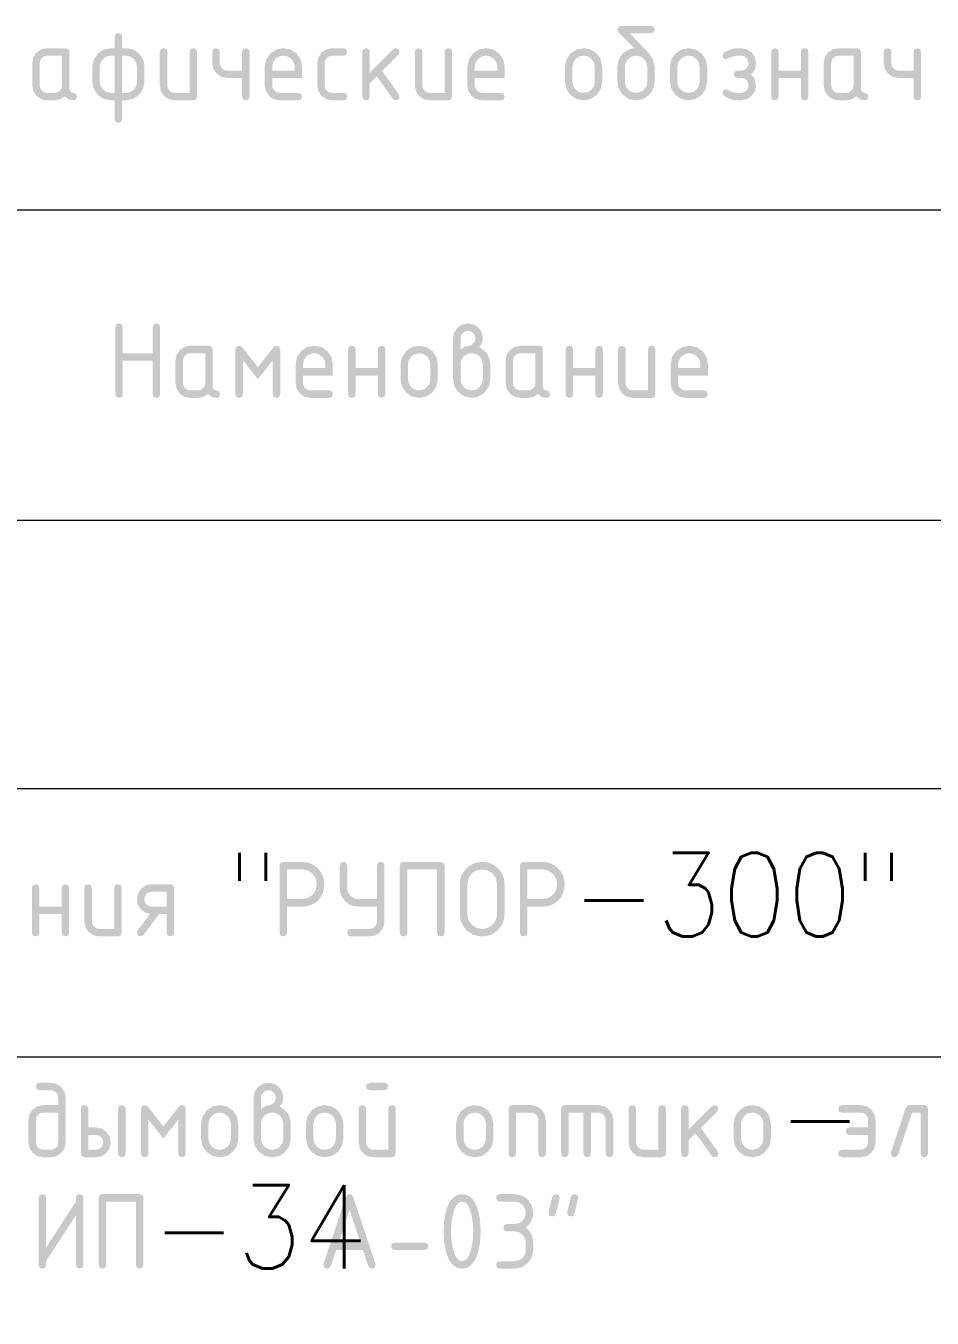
# Model space of a CAD drawing. Header units: millimetres. Extents: x 0 to 420, y 0 to 297.
# Drawn here: x 59.9 to 80.92, y 32.85 to 62.82 of the extents above; entities that cross this region are included whole.
import ezdxf

# ---------------------------------------------------------------- set-up
doc = ezdxf.new("R2010")
doc.units = ezdxf.units.MM
doc.styles.get("Standard").update_dxf_attribs({"font": 'STANDARD'})

msp = doc.modelspace()

# ---------------------------------------------------------------- hatches: boundary and pattern name
h = msp.add_hatch(color=7)
h.paths.add_polyline_path([(61.963388, 61.260081), (61.963388, 62.123836), (61.876847, 62.123836), (61.77749, 62.104819), (61.693843, 62.047768), (61.636793, 61.964121), (61.617776, 61.864765), (61.617776, 61.519153), (61.636448, 61.418625), (61.692741, 61.335047), (61.776319, 61.278754), (61.876847, 61.260081)], flags=0)
h.paths.add_polyline_path([(61.963388, 61.087), (61.876847, 61.087), (61.710724, 61.118488), (61.571474, 61.213228), (61.476734, 61.352548), (61.445245, 61.519153), (61.445245, 61.864765), (61.476734, 62.030474), (61.571474, 62.170138), (61.710724, 62.265154), (61.876847, 62.296917), (61.963388, 62.296917), (61.963388, 62.555988), (61.984954, 62.620756), (62.049929, 62.642529), (62.114696, 62.620756), (62.136469, 62.555988), (62.136469, 62.296917), (62.287847, 62.289062), (62.390028, 62.265498), (62.4991, 62.199834), (62.582954, 62.105646), (62.636559, 61.990993), (62.654612, 61.864765), (62.654612, 61.519153), (62.622917, 61.352548), (62.528383, 61.213228), (62.38865, 61.118488), (62.222459, 61.087), (62.136469, 61.087), (62.136469, 60.654847), (62.114696, 60.590079), (62.049929, 60.568306), (61.984954, 60.590079), (61.963388, 60.654847)], flags=0)
h.paths.add_polyline_path([(62.136469, 61.260081), (62.222459, 61.260081), (62.322091, 61.278823), (62.406014, 61.335598), (62.463064, 61.41952), (62.482081, 61.519153), (62.482081, 61.864765), (62.463064, 61.964121), (62.406014, 62.047768), (62.322091, 62.104819), (62.222459, 62.123836), (62.136469, 62.123836)], flags=0)
h = msp.add_hatch(color=7)
h.paths.add_polyline_path([(74.486116, 61.864765), (74.486116, 61.519153), (74.454422, 61.352548), (74.359888, 61.213228), (74.220155, 61.118488), (74.053964, 61.087), (73.887841, 61.118488), (73.74859, 61.213228), (73.65385, 61.352548), (73.622362, 61.519153), (73.622362, 61.864765), (73.636323, 61.985997), (73.678241, 62.090074), (73.748168, 62.176994), (73.846155, 62.246757), (73.935521, 62.284239), (74.018686, 62.296917), (73.638899, 62.676153), (73.622362, 62.727416), (73.643859, 62.793149), (73.708352, 62.81506), (74.401229, 62.81506), (74.465721, 62.793287), (74.487219, 62.728519), (74.465721, 62.664027), (74.401229, 62.642529), (73.910096, 62.642529), (74.345005, 62.185572), (74.450701, 62.030543)], flags=0)
h.paths.add_polyline_path([(74.313586, 61.519153), (74.313586, 61.864765), (74.294569, 61.964121), (74.237518, 62.047768), (74.153596, 62.104819), (74.053964, 62.123836), (73.954607, 62.104819), (73.87096, 62.047768), (73.813909, 61.964121), (73.794892, 61.864765), (73.794892, 61.519153), (73.813565, 61.418625), (73.869858, 61.335047), (73.953436, 61.278754), (74.053964, 61.260081), (74.153596, 61.278823), (74.237518, 61.335598), (74.294569, 61.41952)], flags=0)
h = msp.add_hatch(color=7)
h.paths.add_polyline_path([(60.743565, 62.123836), (60.397953, 62.123836), (60.330911, 62.111089), (60.275032, 62.073124), (60.237343, 62.017382), (60.224871, 61.951305), (60.224871, 61.432612), (60.237411, 61.366742), (60.275583, 61.310793), (60.331807, 61.272622), (60.397953, 61.260081), (60.570483, 61.260081), (60.637042, 61.272553), (60.692853, 61.310242), (60.730818, 61.365639), (60.743565, 61.432612)], flags=0)
h.paths.add_polyline_path([(61.089177, 61.173541), (61.067404, 61.108566), (61.002636, 61.087), (60.892737, 61.109806), (60.80475, 61.178501), (60.698365, 61.109806), (60.570483, 61.087), (60.397953, 61.087), (60.263663, 61.111873), (60.152111, 61.18677), (60.077214, 61.298322), (60.052341, 61.432612), (60.052341, 61.951305), (60.077214, 62.084906), (60.152111, 62.196596), (60.263663, 62.271768), (60.397953, 62.296917), (60.829554, 62.296917), (60.894322, 62.275144), (60.916095, 62.210376), (60.916095, 61.346071), (60.937662, 61.281579), (61.002636, 61.260081), (61.067404, 61.238308)], flags=0)
for points in [[(63.874668, 62.210376), (63.874668, 61.173541), (63.852895, 61.108566), (63.788127, 61.087), (63.356525, 61.087), (63.222235, 61.111873), (63.110683, 61.18677), (63.035787, 61.298322), (63.010913, 61.432612), (63.010913, 62.210376), (63.032411, 62.275144), (63.096903, 62.296917), (63.161671, 62.275144), (63.183444, 62.210376), (63.183444, 61.432612), (63.195984, 61.366742), (63.234155, 61.310793), (63.290379, 61.272622), (63.356525, 61.260081), (63.702137, 61.260081), (63.702137, 62.210376), (63.723635, 62.275144), (63.788127, 62.296917), (63.852895, 62.275144)], [(65.092109, 62.210376), (65.092109, 61.173541), (65.070336, 61.108566), (65.005569, 61.087), (64.941076, 61.108566), (64.919579, 61.173541), (64.919579, 61.605693), (64.573967, 61.605693), (64.441331, 61.630498), (64.329779, 61.704912), (64.253642, 61.814466), (64.228355, 61.944691), (64.228355, 62.210376), (64.249852, 62.275144), (64.314345, 62.296917), (64.379112, 62.275144), (64.400885, 62.210376), (64.400885, 61.951305), (64.413425, 61.885159), (64.451597, 61.828936), (64.507821, 61.790764), (64.573967, 61.778224), (64.919579, 61.778224), (64.919579, 62.210376), (64.941076, 62.275144), (65.005569, 62.296917), (65.070336, 62.275144)], [(66.835769, 61.951305), (66.835769, 61.432612), (66.848309, 61.366742), (66.886481, 61.310793), (66.942705, 61.272622), (67.00885, 61.260081), (67.267922, 61.260081), (67.332689, 61.238308), (67.354462, 61.173541), (67.332689, 61.108566), (67.267922, 61.087), (67.00885, 61.087), (66.874561, 61.111873), (66.763008, 61.18677), (66.688112, 61.298322), (66.663238, 61.432612), (66.663238, 61.951305), (66.688112, 62.084906), (66.763008, 62.196596), (66.874561, 62.271768), (67.00885, 62.296917), (67.267922, 62.296917), (67.332689, 62.275144), (67.354462, 62.210376), (67.332689, 62.145402), (67.267922, 62.123836), (67.00885, 62.123836), (66.941809, 62.111089), (66.885929, 62.073124), (66.84824, 62.017382)], [(67.880447, 61.728614), (68.423945, 62.271561), (68.48513, 62.296917), (68.549898, 62.275144), (68.571671, 62.210376), (68.545764, 62.150294), (68.165977, 61.770507), (68.554583, 61.22315), (68.571671, 61.171887), (68.549898, 61.108153), (68.48513, 61.087), (68.444134, 61.096164), (68.413472, 61.123931), (68.041402, 61.645932), (67.880447, 61.484977), (67.880447, 61.173541), (67.858674, 61.108566), (67.793906, 61.087), (67.729414, 61.108566), (67.707917, 61.173541), (67.707917, 62.210376), (67.729414, 62.275144), (67.793906, 62.296917), (67.858674, 62.275144), (67.880447, 62.210376)], [(69.789113, 62.210376), (69.789113, 61.173541), (69.76734, 61.108566), (69.702572, 61.087), (69.27097, 61.087), (69.136681, 61.111873), (69.025128, 61.18677), (68.950232, 61.298322), (68.925359, 61.432612), (68.925359, 62.210376), (68.946856, 62.275144), (69.011348, 62.296917), (69.076116, 62.275144), (69.097889, 62.210376), (69.097889, 61.432612), (69.110429, 61.366742), (69.148601, 61.310793), (69.204825, 61.272622), (69.27097, 61.260081), (69.616582, 61.260081), (69.616582, 62.210376), (69.63808, 62.275144), (69.702572, 62.296917), (69.76734, 62.275144)], [(76.661929, 61.432612), (76.650422, 61.504683), (76.616178, 61.559391), (76.570703, 61.590397), (76.513652, 61.60404), (76.402857, 61.605693), (76.341121, 61.630498), (76.316317, 61.691683), (76.341673, 61.75397), (76.375572, 61.772849), (76.427662, 61.779326), (76.453569, 61.779326), (76.48113, 61.778224), (76.558438, 61.790626), (76.615075, 61.827833), (76.650078, 61.883575), (76.661929, 61.951305), (76.649251, 62.018554), (76.611768, 62.074226), (76.556095, 62.111433), (76.488847, 62.123836), (76.402857, 62.123836), (76.322173, 62.112742), (76.225366, 62.079738), (76.146749, 62.04701), (76.122289, 62.036192), (76.076538, 62.067612), (76.057245, 62.127694), (76.092454, 62.192462), (76.198357, 62.250615), (76.308255, 62.285342), (76.402857, 62.296917), (76.488847, 62.296917), (76.622861, 62.271768), (76.734138, 62.196596), (76.80931, 62.084906), (76.834459, 61.951305), (76.827018, 61.865626), (76.804693, 61.793796), (76.767486, 61.735815), (76.715397, 61.691683), (76.804693, 61.588192), (76.834459, 61.432612), (76.80931, 61.298322), (76.734138, 61.18677), (76.622861, 61.111873), (76.488847, 61.087), (76.402857, 61.087), (76.30605, 61.098162), (76.197254, 61.131648), (76.09211, 61.188699), (76.057245, 61.255672), (76.076538, 61.316305), (76.123943, 61.347725), (76.151986, 61.336631), (76.229225, 61.303627), (76.323069, 61.270899), (76.402857, 61.260081), (76.488847, 61.260081), (76.555406, 61.272553), (76.611217, 61.310242), (76.649182, 61.365639)], [(77.360836, 61.605693), (77.360836, 61.173541), (77.339063, 61.108566), (77.274295, 61.087), (77.209803, 61.108566), (77.188306, 61.173541), (77.188306, 62.210376), (77.209803, 62.275144), (77.274295, 62.296917), (77.339063, 62.275144), (77.360836, 62.210376), (77.360836, 61.778224), (77.879529, 61.778224), (77.879529, 62.210376), (77.901027, 62.275144), (77.965519, 62.296917), (78.030287, 62.275144), (78.05206, 62.210376), (78.05206, 61.173541), (78.030287, 61.108566), (77.965519, 61.087), (77.901027, 61.108566), (77.879529, 61.173541), (77.879529, 61.605693)], [(80.662406, 62.210376), (80.662406, 61.173541), (80.640633, 61.108566), (80.575865, 61.087), (80.511373, 61.108566), (80.489876, 61.173541), (80.489876, 61.605693), (80.144264, 61.605693), (80.011628, 61.630498), (79.900075, 61.704912), (79.823939, 61.814466), (79.798652, 61.944691), (79.798652, 62.210376), (79.820149, 62.275144), (79.884641, 62.296917), (79.949409, 62.275144), (79.971182, 62.210376), (79.971182, 61.951305), (79.983722, 61.885159), (80.021894, 61.828936), (80.078118, 61.790764), (80.144264, 61.778224), (80.489876, 61.778224), (80.489876, 62.210376), (80.511373, 62.275144), (80.575865, 62.296917), (80.640633, 62.275144)], [(61.97975, 54.273207), (61.97975, 55.828186), (62.001247, 55.892953), (62.065739, 55.914726), (62.130507, 55.892953), (62.15228, 55.828186), (62.15228, 55.223502), (62.843504, 55.223502), (62.843504, 55.828186), (62.86507, 55.892953), (62.930045, 55.914726), (62.994813, 55.892953), (63.016586, 55.828186), (63.016586, 54.273207), (62.994813, 54.208233), (62.930045, 54.186666), (62.86507, 54.208233), (62.843504, 54.273207), (62.843504, 55.050972), (62.15228, 55.050972), (62.15228, 54.273207), (62.130507, 54.208233), (62.065739, 54.186666), (62.001247, 54.208233)], [(65.283701, 54.618819), (64.938089, 55.061445), (64.938089, 54.273207), (64.916316, 54.208233), (64.851548, 54.186666), (64.787056, 54.208233), (64.765559, 54.273207), (64.765559, 55.310043), (64.787056, 55.374811), (64.851548, 55.396584), (64.894819, 55.382666), (64.938089, 55.341462), (65.283701, 54.898837), (65.629313, 55.341462), (65.672377, 55.382666), (65.715854, 55.396584), (65.780622, 55.374811), (65.802395, 55.310043), (65.802395, 54.273207), (65.780622, 54.208233), (65.715854, 54.186666), (65.650879, 54.208233), (65.629313, 54.273207), (65.629313, 55.061445)], [(67.548435, 54.70536), (67.548435, 54.273207), (67.526662, 54.208233), (67.461894, 54.186666), (67.397402, 54.208233), (67.375905, 54.273207), (67.375905, 55.310043), (67.397402, 55.374811), (67.461894, 55.396584), (67.526662, 55.374811), (67.548435, 55.310043), (67.548435, 54.87789), (68.067129, 54.87789), (68.067129, 55.310043), (68.088626, 55.374811), (68.153118, 55.396584), (68.217886, 55.374811), (68.239659, 55.310043), (68.239659, 54.273207), (68.217886, 54.208233), (68.153118, 54.186666), (68.088626, 54.208233), (68.067129, 54.273207), (68.067129, 54.70536)], [(72.593665, 54.70536), (72.593665, 54.273207), (72.571892, 54.208233), (72.507124, 54.186666), (72.442632, 54.208233), (72.421135, 54.273207), (72.421135, 55.310043), (72.442632, 55.374811), (72.507124, 55.396584), (72.571892, 55.374811), (72.593665, 55.310043), (72.593665, 54.87789), (73.112359, 54.87789), (73.112359, 55.310043), (73.133856, 55.374811), (73.198348, 55.396584), (73.263116, 55.374811), (73.284889, 55.310043), (73.284889, 54.273207), (73.263116, 54.208233), (73.198348, 54.186666), (73.133856, 54.208233), (73.112359, 54.273207), (73.112359, 54.70536)], [(74.502331, 55.310043), (74.502331, 54.273207), (74.480558, 54.208233), (74.41579, 54.186666), (73.984188, 54.186666), (73.849898, 54.21154), (73.738346, 54.286436), (73.66345, 54.397989), (73.638576, 54.532278), (73.638576, 55.310043), (73.660074, 55.374811), (73.724566, 55.396584), (73.789334, 55.374811), (73.811107, 55.310043), (73.811107, 54.532278), (73.823647, 54.466408), (73.861818, 54.41046), (73.918042, 54.372288), (73.984188, 54.359748), (74.3298, 54.359748), (74.3298, 55.310043), (74.351298, 55.374811), (74.41579, 55.396584), (74.480558, 55.374811)], [(68.046405, 42.389557), (67.614252, 42.389557), (67.498583, 42.402993), (67.3979, 42.443301), (67.3121, 42.51048), (67.24108, 42.604531), (67.197189, 42.706919), (67.182651, 42.82171), (67.182651, 43.339852), (67.204148, 43.40462), (67.26864, 43.426393), (67.333408, 43.40462), (67.355181, 43.339852), (67.355181, 42.82171), (67.374198, 42.722078), (67.431249, 42.638155), (67.514896, 42.58138), (67.614252, 42.562639), (68.046405, 42.562639), (68.046405, 43.339852), (68.067971, 43.40462), (68.132946, 43.426393), (68.197714, 43.40462), (68.219487, 43.339852), (68.219487, 42.043945), (68.194338, 41.909655), (68.119166, 41.798103), (68.007476, 41.723207), (67.873875, 41.698333), (67.441722, 41.698333), (67.376748, 41.719899), (67.355181, 41.784874), (67.376748, 41.849642), (67.441722, 41.871415), (67.873875, 41.871415), (67.939952, 41.883886), (67.995693, 41.921575), (68.033658, 41.976972), (68.046405, 42.043945)], [(68.661545, 43.426393), (69.52585, 43.426393), (69.590618, 43.40462), (69.612391, 43.339852), (69.612391, 41.784874), (69.590618, 41.719899), (69.52585, 41.698333), (69.460876, 41.719899), (69.43931, 41.784874), (69.43931, 43.253863), (68.748086, 43.253863), (68.748086, 41.784874), (68.726313, 41.719899), (68.661545, 41.698333), (68.597053, 41.719899), (68.575555, 41.784874), (68.575555, 43.339852), (68.597053, 43.40462)], [(60.216848, 42.217027), (60.216848, 41.784874), (60.195075, 41.719899), (60.130307, 41.698333), (60.065815, 41.719899), (60.044318, 41.784874), (60.044318, 42.82171), (60.065815, 42.886478), (60.130307, 42.908251), (60.195075, 42.886478), (60.216848, 42.82171), (60.216848, 42.389557), (60.735542, 42.389557), (60.735542, 42.82171), (60.757039, 42.886478), (60.821531, 42.908251), (60.886299, 42.886478), (60.908072, 42.82171), (60.908072, 41.784874), (60.886299, 41.719899), (60.821531, 41.698333), (60.757039, 41.719899), (60.735542, 41.784874), (60.735542, 42.217027)], [(62.125514, 42.82171), (62.125514, 41.784874), (62.103741, 41.719899), (62.038973, 41.698333), (61.607371, 41.698333), (61.473082, 41.723207), (61.361529, 41.798103), (61.286633, 41.909655), (61.261759, 42.043945), (61.261759, 42.82171), (61.283257, 42.886478), (61.347749, 42.908251), (61.412517, 42.886478), (61.43429, 42.82171), (61.43429, 42.043945), (61.44683, 41.978075), (61.485002, 41.922127), (61.541225, 41.883955), (61.607371, 41.871415), (61.952983, 41.871415), (61.952983, 42.82171), (61.974481, 42.886478), (62.038973, 42.908251), (62.103741, 42.886478)], [(63.091823, 37.008153), (62.746211, 37.450778), (62.746211, 36.662541), (62.724438, 36.597566), (62.659671, 36.576), (62.595178, 36.597566), (62.573681, 36.662541), (62.573681, 37.699377), (62.595178, 37.764144), (62.659671, 37.785917), (62.702941, 37.771999), (62.746211, 37.730796), (63.091823, 37.28817), (63.437435, 37.730796), (63.480499, 37.771999), (63.523976, 37.785917), (63.588744, 37.764144), (63.610517, 37.699377), (63.610517, 36.662541), (63.588744, 36.597566), (63.523976, 36.576), (63.459002, 36.597566), (63.437435, 36.662541), (63.437435, 37.450778)], [(71.098473, 36.662541), (71.098473, 37.699377), (71.11997, 37.764144), (71.184462, 37.785917), (71.616615, 37.785917), (71.749733, 37.760699), (71.861354, 37.685045), (71.937009, 37.573424), (71.962227, 37.440305), (71.962227, 36.662541), (71.940454, 36.597566), (71.875686, 36.576), (71.811194, 36.597566), (71.789696, 36.662541), (71.789696, 37.440305), (71.777019, 37.507554), (71.739536, 37.563226), (71.683863, 37.600433), (71.616615, 37.612836), (71.271003, 37.612836), (71.271003, 36.662541), (71.24923, 36.597566), (71.184462, 36.576), (71.11997, 36.597566)], [(72.401904, 37.785917), (73.179669, 37.785917), (73.312787, 37.760699), (73.424408, 37.685045), (73.500062, 37.573424), (73.525281, 37.440305), (73.525281, 36.662541), (73.503508, 36.597566), (73.43874, 36.576), (73.374248, 36.597566), (73.35275, 36.662541), (73.35275, 37.440305), (73.340072, 37.507554), (73.30259, 37.563226), (73.246917, 37.600433), (73.179669, 37.612836), (73.007138, 37.612836), (73.007138, 36.662541), (72.985365, 36.597566), (72.920597, 36.576), (72.855623, 36.597566), (72.834057, 36.662541), (72.834057, 37.612836), (72.488445, 37.612836), (72.488445, 36.662541), (72.466672, 36.597566), (72.401904, 36.576), (72.337412, 36.597566), (72.315914, 36.662541), (72.315914, 37.699377), (72.337412, 37.764144)], [(74.745336, 37.699377), (74.745336, 36.662541), (74.723563, 36.597566), (74.658796, 36.576), (74.227194, 36.576), (74.092904, 36.600873), (73.981352, 36.67577), (73.906456, 36.787322), (73.881582, 36.921612), (73.881582, 37.699377), (73.903079, 37.764144), (73.967572, 37.785917), (74.032339, 37.764144), (74.054112, 37.699377), (74.054112, 36.921612), (74.066653, 36.855742), (74.104824, 36.799793), (74.161048, 36.761622), (74.227194, 36.749081), (74.572806, 36.749081), (74.572806, 37.699377), (74.594303, 37.764144), (74.658796, 37.785917), (74.723563, 37.764144)], [(75.271554, 37.217614), (75.815052, 37.760561), (75.876237, 37.785917), (75.941005, 37.764144), (75.962778, 37.699377), (75.936871, 37.639294), (75.557084, 37.259507), (75.94569, 36.71215), (75.962778, 36.660887), (75.941005, 36.597153), (75.876237, 36.576), (75.835241, 36.585164), (75.804579, 36.612931), (75.432509, 37.134932), (75.271554, 36.973977), (75.271554, 36.662541), (75.249781, 36.597566), (75.185013, 36.576), (75.120521, 36.597566), (75.099024, 36.662541), (75.099024, 37.699377), (75.120521, 37.764144), (75.185013, 37.785917), (75.249781, 37.764144), (75.271554, 37.699377)], [(79.434969, 37.094693), (79.002816, 37.094693), (78.937841, 37.116191), (78.916275, 37.180683), (78.937841, 37.245451), (79.002816, 37.267224), (79.434969, 37.267224), (79.434969, 37.440305), (79.422291, 37.507554), (79.384808, 37.563226), (79.329135, 37.600433), (79.261887, 37.612836), (78.829734, 37.612836), (78.765242, 37.634402), (78.743745, 37.699377), (78.765242, 37.764144), (78.829734, 37.785917), (79.261887, 37.785917), (79.395901, 37.760768), (79.507178, 37.685596), (79.58235, 37.573906), (79.607499, 37.440305), (79.607499, 36.921612), (79.58235, 36.787322), (79.507178, 36.67577), (79.395901, 36.600873), (79.261887, 36.576), (78.829734, 36.576), (78.765242, 36.597566), (78.743745, 36.662541), (78.765242, 36.727308), (78.829734, 36.749081), (79.261887, 36.749081), (79.328446, 36.761553), (79.384257, 36.799242), (79.422222, 36.854639), (79.434969, 36.921612)], [(80.392788, 37.785917), (80.7384, 37.785917), (80.803168, 37.764144), (80.824941, 37.699377), (80.824941, 36.662541), (80.803168, 36.597566), (80.7384, 36.576), (80.673908, 36.597566), (80.65241, 36.662541), (80.65241, 37.612836), (80.454524, 37.612836), (80.128756, 36.63498), (80.098301, 36.590607), (80.047176, 36.576), (79.982684, 36.597911), (79.961186, 36.663643), (79.965045, 36.690101), (80.306798, 37.714811), (80.339871, 37.768141)], [(61.151377, 35.721726), (61.216144, 35.699953), (61.237917, 35.635186), (61.237917, 34.080207), (61.216144, 34.015233), (61.151377, 33.993667), (61.086402, 34.015233), (61.064836, 34.080207), (61.064836, 35.232247), (60.373612, 34.166748), (60.372372, 34.092265), (60.368651, 34.053749), (60.340057, 34.008618), (60.287071, 33.993667), (60.222579, 34.015233), (60.201081, 34.080207), (60.201081, 35.635186), (60.222579, 35.699953), (60.287071, 35.721726), (60.351839, 35.699953), (60.373612, 35.635186), (60.373612, 34.483146), (61.064836, 35.549196), (61.066145, 35.622783), (61.070348, 35.661644), (61.098047, 35.706568)], [(61.679976, 35.721726), (62.544281, 35.721726), (62.609049, 35.699953), (62.630822, 35.635186), (62.630822, 34.080207), (62.609049, 34.015233), (62.544281, 33.993667), (62.479307, 34.015233), (62.45774, 34.080207), (62.45774, 35.549196), (61.766516, 35.549196), (61.766516, 34.080207), (61.744743, 34.015233), (61.679976, 33.993667), (61.615483, 34.015233), (61.593986, 34.080207), (61.593986, 35.635186), (61.615483, 35.699953)], [(71.237899, 34.857972), (71.065368, 34.857972), (71.000394, 34.879469), (70.978828, 34.943962), (71.000394, 35.008729), (71.065368, 35.030502), (71.237899, 35.030502), (71.338013, 35.049175), (71.422005, 35.105468), (71.478573, 35.189046), (71.497521, 35.289574), (71.478504, 35.389206), (71.421454, 35.473128), (71.337531, 35.530179), (71.237899, 35.549196), (70.892287, 35.549196), (70.827795, 35.570693), (70.806297, 35.635186), (70.827795, 35.699953), (70.892287, 35.721726), (71.237899, 35.721726), (71.40409, 35.689894), (71.543823, 35.594396), (71.638357, 35.454594), (71.670052, 35.289574), (71.659217, 35.187358), (71.626781, 35.095684), (71.572848, 35.014552), (71.497521, 34.943962), (71.572848, 34.873372), (71.626781, 34.79224), (71.659217, 34.700566), (71.670052, 34.59835), (71.670052, 34.425819), (71.638219, 34.259214), (71.542721, 34.119895), (71.402919, 34.025155), (71.237899, 33.993667), (70.892287, 33.993667), (70.827795, 34.015233), (70.806297, 34.080207), (70.827795, 34.144975), (70.892287, 34.166748), (71.237899, 34.166748), (71.338013, 34.185421), (71.422005, 34.241713), (71.478573, 34.325291), (71.497521, 34.425819), (71.497521, 34.59835), (71.478504, 34.697982), (71.421454, 34.781904), (71.337531, 34.838955)], [(69.148627, 34.425819), (68.457403, 34.425819), (68.392911, 34.447386), (68.371414, 34.51236), (68.392911, 34.576852), (68.457403, 34.59835), (69.148627, 34.59835), (69.213395, 34.576852), (69.235168, 34.51236), (69.213395, 34.447386)]]:
    msp.add_hatch(color=7).paths.add_polyline_path(points, flags=0)
h = msp.add_hatch(color=7)
h.paths.add_polyline_path([(65.877398, 62.123836), (65.778042, 62.104819), (65.694395, 62.047768), (65.637344, 61.964121), (65.618327, 61.864765), (65.618327, 61.778224), (66.137021, 61.778224), (66.137021, 61.864765), (66.118004, 61.964121), (66.060953, 62.047768), (65.97703, 62.104819)], flags=0)
h.paths.add_polyline_path([(65.618327, 61.605693), (65.618327, 61.432612), (65.630867, 61.366742), (65.669039, 61.310793), (65.725263, 61.272622), (65.791409, 61.260081), (66.22301, 61.260081), (66.287778, 61.238308), (66.309551, 61.173541), (66.287778, 61.108566), (66.22301, 61.087), (65.791409, 61.087), (65.657119, 61.111873), (65.545567, 61.18677), (65.47067, 61.298322), (65.445797, 61.432612), (65.445797, 61.864765), (65.477285, 62.030474), (65.572025, 62.170138), (65.711276, 62.265154), (65.877398, 62.296917), (66.044968, 62.265567), (66.184425, 62.171791), (66.278201, 62.032334), (66.309551, 61.864765), (66.309551, 61.605693)], flags=0)
h = msp.add_hatch(color=7)
h.paths.add_polyline_path([(70.574402, 62.123836), (70.475045, 62.104819), (70.391398, 62.047768), (70.334348, 61.964121), (70.315331, 61.864765), (70.315331, 61.778224), (70.834024, 61.778224), (70.834024, 61.864765), (70.815007, 61.964121), (70.757956, 62.047768), (70.674034, 62.104819)], flags=0)
h.paths.add_polyline_path([(70.315331, 61.605693), (70.315331, 61.432612), (70.327871, 61.366742), (70.366042, 61.310793), (70.422266, 61.272622), (70.488412, 61.260081), (70.920014, 61.260081), (70.984782, 61.238308), (71.006555, 61.173541), (70.984782, 61.108566), (70.920014, 61.087), (70.488412, 61.087), (70.354122, 61.111873), (70.24257, 61.18677), (70.167674, 61.298322), (70.1428, 61.432612), (70.1428, 61.864765), (70.174288, 62.030474), (70.269029, 62.170138), (70.408279, 62.265154), (70.574402, 62.296917), (70.741971, 62.265567), (70.881429, 62.171791), (70.975204, 62.032334), (71.006555, 61.864765), (71.006555, 61.605693)], flags=0)
h = msp.add_hatch(color=7)
h.paths.add_polyline_path([(72.40492, 61.519153), (72.40492, 61.864765), (72.436408, 62.030474), (72.531149, 62.170138), (72.670399, 62.265154), (72.836522, 62.296917), (73.004091, 62.265567), (73.143549, 62.171791), (73.237324, 62.032334), (73.268675, 61.864765), (73.268675, 61.519153), (73.23698, 61.352548), (73.142446, 61.213228), (73.002713, 61.118488), (72.836522, 61.087), (72.670399, 61.118488), (72.531149, 61.213228), (72.436408, 61.352548)], flags=0)
h.paths.add_polyline_path([(73.096144, 61.519153), (73.096144, 61.864765), (73.077127, 61.964121), (73.020077, 62.047768), (72.936154, 62.104819), (72.836522, 62.123836), (72.737165, 62.104819), (72.653518, 62.047768), (72.596468, 61.964121), (72.577451, 61.864765), (72.577451, 61.519153), (72.596123, 61.418625), (72.652416, 61.335047), (72.735994, 61.278754), (72.836522, 61.260081), (72.936154, 61.278823), (73.020077, 61.335598), (73.077127, 61.41952)], flags=0)
h = msp.add_hatch(color=7)
h.paths.add_polyline_path([(74.839804, 61.519153), (74.839804, 61.864765), (74.871292, 62.030474), (74.966032, 62.170138), (75.105283, 62.265154), (75.271405, 62.296917), (75.438975, 62.265567), (75.578432, 62.171791), (75.672208, 62.032334), (75.703558, 61.864765), (75.703558, 61.519153), (75.671863, 61.352548), (75.57733, 61.213228), (75.437597, 61.118488), (75.271405, 61.087), (75.105283, 61.118488), (74.966032, 61.213228), (74.871292, 61.352548)], flags=0)
h.paths.add_polyline_path([(75.531028, 61.519153), (75.531028, 61.864765), (75.512011, 61.964121), (75.45496, 62.047768), (75.371037, 62.104819), (75.271405, 62.123836), (75.172049, 62.104819), (75.088402, 62.047768), (75.031351, 61.964121), (75.012334, 61.864765), (75.012334, 61.519153), (75.031007, 61.418625), (75.087299, 61.335047), (75.170877, 61.278754), (75.271405, 61.260081), (75.371037, 61.278823), (75.45496, 61.335598), (75.512011, 61.41952)], flags=0)
h = msp.add_hatch(color=7)
h.paths.add_polyline_path([(79.096971, 62.123836), (78.751359, 62.123836), (78.684318, 62.111089), (78.628438, 62.073124), (78.590749, 62.017382), (78.578278, 61.951305), (78.578278, 61.432612), (78.590818, 61.366742), (78.628989, 61.310793), (78.685213, 61.272622), (78.751359, 61.260081), (78.92389, 61.260081), (78.990449, 61.272553), (79.046259, 61.310242), (79.084224, 61.365639), (79.096971, 61.432612)], flags=0)
h.paths.add_polyline_path([(79.442583, 61.173541), (79.42081, 61.108566), (79.356042, 61.087), (79.246144, 61.109806), (79.158156, 61.178501), (79.051772, 61.109806), (78.92389, 61.087), (78.751359, 61.087), (78.617069, 61.111873), (78.505517, 61.18677), (78.430621, 61.298322), (78.405747, 61.432612), (78.405747, 61.951305), (78.430621, 62.084906), (78.505517, 62.196596), (78.617069, 62.271768), (78.751359, 62.296917), (79.182961, 62.296917), (79.247729, 62.275144), (79.269502, 62.210376), (79.269502, 61.346071), (79.291068, 61.281579), (79.356042, 61.260081), (79.42081, 61.238308)], flags=0)
h = msp.add_hatch(color=7)
h.paths.add_polyline_path([(69.983319, 55.310043), (70.088739, 55.374811), (70.185064, 55.396584), (70.236327, 55.411536), (70.284282, 55.456666), (70.317769, 55.51289), (70.328931, 55.569114), (70.316528, 55.636363), (70.279321, 55.692035), (70.223649, 55.729518), (70.1564, 55.742196), (70.089359, 55.729449), (70.033479, 55.691484), (69.99579, 55.635674), (69.983319, 55.569114)], flags=0)
h.paths.add_polyline_path([(70.415472, 55.360755), (70.522201, 55.296332), (70.604538, 55.202556), (70.656904, 55.088455), (70.674543, 54.964431), (70.674543, 54.618819), (70.642848, 54.451732), (70.548314, 54.312344), (70.408581, 54.218086), (70.24239, 54.186666), (70.075785, 54.218155), (69.936465, 54.312895), (69.842208, 54.452214), (69.810788, 54.618819), (69.810788, 55.569114), (69.835731, 55.703129), (69.91111, 55.814405), (70.0228, 55.889577), (70.1564, 55.914726), (70.290001, 55.889508), (70.401691, 55.813854), (70.476863, 55.702233), (70.502012, 55.569114), (70.480239, 55.451706)], flags=0)
h.paths.add_polyline_path([(70.502012, 54.618819), (70.502012, 54.964431), (70.483064, 55.063788), (70.426496, 55.147435), (70.342504, 55.204485), (70.24239, 55.223502), (70.141862, 55.204485), (70.058284, 55.147435), (70.001991, 55.063788), (69.983319, 54.964431), (69.983319, 54.618819), (70.001991, 54.518291), (70.058284, 54.434713), (70.141862, 54.37842), (70.24239, 54.359748), (70.342504, 54.378489), (70.426496, 54.435265), (70.483064, 54.519187)], flags=0)
h = msp.add_hatch(color=7)
h.paths.add_polyline_path([(64.063878, 55.223502), (63.718266, 55.223502), (63.651225, 55.210756), (63.595345, 55.172791), (63.557656, 55.117049), (63.545185, 55.050972), (63.545185, 54.532278), (63.557725, 54.466408), (63.595896, 54.41046), (63.65212, 54.372288), (63.718266, 54.359748), (63.890797, 54.359748), (63.957356, 54.372219), (64.013166, 54.409909), (64.051131, 54.465306), (64.063878, 54.532278)], flags=0)
h.paths.add_polyline_path([(64.40949, 54.273207), (64.387717, 54.208233), (64.322949, 54.186666), (64.213051, 54.209473), (64.125063, 54.278168), (64.018679, 54.209473), (63.890797, 54.186666), (63.718266, 54.186666), (63.583976, 54.21154), (63.472424, 54.286436), (63.397528, 54.397989), (63.372654, 54.532278), (63.372654, 55.050972), (63.397528, 55.184573), (63.472424, 55.296263), (63.583976, 55.371435), (63.718266, 55.396584), (64.149868, 55.396584), (64.214636, 55.374811), (64.236409, 55.310043), (64.236409, 54.445738), (64.257975, 54.381245), (64.322949, 54.359748), (64.387717, 54.337975)], flags=0)
h = msp.add_hatch(color=7)
h.paths.add_polyline_path([(66.590065, 55.223502), (66.490708, 55.204485), (66.407061, 55.147435), (66.350011, 55.063788), (66.330994, 54.964431), (66.330994, 54.87789), (66.849687, 54.87789), (66.849687, 54.964431), (66.83067, 55.063788), (66.773619, 55.147435), (66.689697, 55.204485)], flags=0)
h.paths.add_polyline_path([(66.330994, 54.70536), (66.330994, 54.532278), (66.343534, 54.466408), (66.381705, 54.41046), (66.437929, 54.372288), (66.504075, 54.359748), (66.935677, 54.359748), (67.000445, 54.337975), (67.022218, 54.273207), (67.000445, 54.208233), (66.935677, 54.186666), (66.504075, 54.186666), (66.369785, 54.21154), (66.258233, 54.286436), (66.183337, 54.397989), (66.158463, 54.532278), (66.158463, 54.964431), (66.189951, 55.13014), (66.284691, 55.269804), (66.423942, 55.36482), (66.590065, 55.396584), (66.757634, 55.365234), (66.897092, 55.271458), (66.990867, 55.132001), (67.022218, 54.964431), (67.022218, 54.70536)], flags=0)
h = msp.add_hatch(color=7)
h.paths.add_polyline_path([(68.593347, 54.618819), (68.593347, 54.964431), (68.624835, 55.13014), (68.719575, 55.269804), (68.858826, 55.36482), (69.024948, 55.396584), (69.192518, 55.365234), (69.331975, 55.271458), (69.425751, 55.132001), (69.457101, 54.964431), (69.457101, 54.618819), (69.425406, 54.452214), (69.330873, 54.312895), (69.19114, 54.218155), (69.024948, 54.186666), (68.858826, 54.218155), (68.719575, 54.312895), (68.624835, 54.452214)], flags=0)
h.paths.add_polyline_path([(69.284571, 54.618819), (69.284571, 54.964431), (69.265554, 55.063788), (69.208503, 55.147435), (69.12458, 55.204485), (69.024948, 55.223502), (68.925592, 55.204485), (68.841945, 55.147435), (68.784894, 55.063788), (68.765877, 54.964431), (68.765877, 54.618819), (68.784549, 54.518291), (68.840842, 54.434713), (68.92442, 54.37842), (69.024948, 54.359748), (69.12458, 54.378489), (69.208503, 54.435265), (69.265554, 54.519187)], flags=0)
h = msp.add_hatch(color=7)
h.paths.add_polyline_path([(71.719454, 55.223502), (71.373842, 55.223502), (71.306801, 55.210756), (71.250921, 55.172791), (71.213232, 55.117049), (71.20076, 55.050972), (71.20076, 54.532278), (71.213301, 54.466408), (71.251472, 54.41046), (71.307696, 54.372288), (71.373842, 54.359748), (71.546372, 54.359748), (71.612932, 54.372219), (71.668742, 54.409909), (71.706707, 54.465306), (71.719454, 54.532278)], flags=0)
h.paths.add_polyline_path([(72.065066, 54.273207), (72.043293, 54.208233), (71.978525, 54.186666), (71.868627, 54.209473), (71.780639, 54.278168), (71.674254, 54.209473), (71.546372, 54.186666), (71.373842, 54.186666), (71.239552, 54.21154), (71.128, 54.286436), (71.053104, 54.397989), (71.02823, 54.532278), (71.02823, 55.050972), (71.053104, 55.184573), (71.128, 55.296263), (71.239552, 55.371435), (71.373842, 55.396584), (71.805444, 55.396584), (71.870211, 55.374811), (71.891984, 55.310043), (71.891984, 54.445738), (71.913551, 54.381245), (71.978525, 54.359748), (72.043293, 54.337975)], flags=0)
h = msp.add_hatch(color=7)
h.paths.add_polyline_path([(75.28762, 55.223502), (75.188263, 55.204485), (75.104616, 55.147435), (75.047565, 55.063788), (75.028548, 54.964431), (75.028548, 54.87789), (75.547242, 54.87789), (75.547242, 54.964431), (75.528225, 55.063788), (75.471174, 55.147435), (75.387252, 55.204485)], flags=0)
h.paths.add_polyline_path([(75.028548, 54.70536), (75.028548, 54.532278), (75.041089, 54.466408), (75.07926, 54.41046), (75.135484, 54.372288), (75.20163, 54.359748), (75.633232, 54.359748), (75.697999, 54.337975), (75.719772, 54.273207), (75.697999, 54.208233), (75.633232, 54.186666), (75.20163, 54.186666), (75.06734, 54.21154), (74.955788, 54.286436), (74.880892, 54.397989), (74.856018, 54.532278), (74.856018, 54.964431), (74.887506, 55.13014), (74.982246, 55.269804), (75.121497, 55.36482), (75.28762, 55.396584), (75.455189, 55.365234), (75.594646, 55.271458), (75.688422, 55.132001), (75.719772, 54.964431), (75.719772, 54.70536)], flags=0)
h = msp.add_hatch(color=7)
h.paths.add_polyline_path([(65.875736, 43.426393), (66.307889, 43.426393), (66.411758, 43.416893), (66.507566, 43.388428), (66.595313, 43.341049), (66.674998, 43.274809), (66.741239, 43.195132), (66.788617, 43.107446), (66.817082, 43.011802), (66.826582, 42.908251), (66.817504, 42.798292), (66.79034, 42.699133), (66.745192, 42.610827), (66.682164, 42.533424), (66.60477, 42.470482), (66.516524, 42.425524), (66.417529, 42.398549), (66.307889, 42.389557), (65.962277, 42.389557), (65.962277, 41.784874), (65.940504, 41.719899), (65.875736, 41.698333), (65.811244, 41.719899), (65.789746, 41.784874), (65.789746, 43.339852), (65.811244, 43.40462)], flags=0)
h.paths.add_polyline_path([(65.962277, 43.253863), (65.962277, 42.562639), (66.307889, 42.562639), (66.441903, 42.587512), (66.55318, 42.662409), (66.628351, 42.773961), (66.653501, 42.908251), (66.628351, 43.041852), (66.55318, 43.153541), (66.441903, 43.228713), (66.307889, 43.253863)], flags=0)
h = msp.add_hatch(color=7)
h.paths.add_polyline_path([(70.832214, 42.217027), (70.832214, 42.908251), (70.807065, 43.041852), (70.731893, 43.153541), (70.620616, 43.228713), (70.486602, 43.253863), (70.352312, 43.228713), (70.24076, 43.153541), (70.165864, 43.041852), (70.14099, 42.908251), (70.14099, 42.217027), (70.165864, 42.082737), (70.24076, 41.971185), (70.352312, 41.896288), (70.486602, 41.871415), (70.620616, 41.896288), (70.731893, 41.971185), (70.807065, 42.082737)], flags=0)
h.paths.add_polyline_path([(71.005296, 42.217027), (70.995787, 42.113467), (70.967262, 42.017762), (70.91972, 41.929912), (70.85316, 41.849917), (70.773251, 41.783444), (70.685591, 41.736091), (70.590076, 41.707756), (70.486602, 41.698333), (70.383129, 41.707756), (70.287613, 41.736091), (70.199953, 41.783444), (70.120044, 41.849917), (70.053571, 41.929912), (70.006218, 42.017762), (69.977882, 42.113467), (69.96846, 42.217027), (69.96846, 42.908251), (69.977882, 43.011405), (70.006218, 43.106757), (70.053571, 43.194357), (70.120044, 43.274258), (70.199953, 43.340817), (70.287613, 43.388359), (70.383129, 43.416885), (70.486602, 43.426393), (70.590472, 43.416893), (70.68628, 43.388428), (70.774027, 43.341049), (70.853712, 43.274809), (70.919952, 43.195132), (70.967331, 43.107446), (70.995796, 43.011802), (71.005296, 42.908251)], flags=0)
h = msp.add_hatch(color=7)
h.paths.add_polyline_path([(71.447354, 43.426393), (71.879507, 43.426393), (71.983376, 43.416893), (72.079184, 43.388428), (72.166931, 43.341049), (72.246616, 43.274809), (72.312857, 43.195132), (72.360235, 43.107446), (72.3887, 43.011802), (72.3982, 42.908251), (72.389122, 42.798292), (72.361958, 42.699133), (72.31681, 42.610827), (72.253782, 42.533424), (72.176388, 42.470482), (72.088142, 42.425524), (71.989147, 42.398549), (71.879507, 42.389557), (71.533895, 42.389557), (71.533895, 41.784874), (71.512122, 41.719899), (71.447354, 41.698333), (71.382862, 41.719899), (71.361364, 41.784874), (71.361364, 43.339852), (71.382862, 43.40462)], flags=0)
h.paths.add_polyline_path([(71.533895, 43.253863), (71.533895, 42.562639), (71.879507, 42.562639), (72.013521, 42.587512), (72.124797, 42.662409), (72.199969, 42.773961), (72.225119, 42.908251), (72.199969, 43.041852), (72.124797, 43.153541), (72.013521, 43.228713), (71.879507, 43.253863)], flags=0)
h = msp.add_hatch(color=7)
h.paths.add_polyline_path([(62.786779, 42.219232), (62.664478, 42.255198), (62.565742, 42.33168), (62.500767, 42.437857), (62.479201, 42.562639), (62.504075, 42.69624), (62.578971, 42.80793), (62.690523, 42.883102), (62.824813, 42.908251), (63.256415, 42.908251), (63.321182, 42.886478), (63.342955, 42.82171), (63.342955, 41.784874), (63.321182, 41.719899), (63.256415, 41.698333), (63.191922, 41.719899), (63.170425, 41.784874), (63.170425, 42.217027), (62.994587, 42.217027), (62.634644, 41.733611), (62.565191, 41.698333), (62.500698, 41.719899), (62.479201, 41.784874), (62.495738, 41.837239)], flags=0)
h.paths.add_polyline_path([(62.651731, 42.562639), (62.664272, 42.496493), (62.702443, 42.440269), (62.758667, 42.402097), (62.824813, 42.389557), (63.170425, 42.389557), (63.170425, 42.735169), (62.824813, 42.735169), (62.757771, 42.722422), (62.701892, 42.684457), (62.664203, 42.628716)], flags=0)
h = msp.add_hatch(color=7)
h.paths.add_polyline_path([(60.827089, 37.958448), (60.827089, 36.921612), (60.801871, 36.787322), (60.726217, 36.67577), (60.614596, 36.600873), (60.481477, 36.576), (60.308947, 36.576), (60.174657, 36.601218), (60.063105, 36.676872), (59.988208, 36.788493), (59.963335, 36.921612), (59.963335, 37.440305), (59.988277, 37.573906), (60.063656, 37.685596), (60.175346, 37.760768), (60.308947, 37.785917), (60.654559, 37.785917), (60.654559, 37.958448), (60.641881, 38.025696), (60.604398, 38.081369), (60.548725, 38.118851), (60.481477, 38.131529), (60.222406, 38.131529), (60.157431, 38.153027), (60.135865, 38.217519), (60.157431, 38.282287), (60.222406, 38.30406), (60.481477, 38.30406), (60.615491, 38.278842), (60.726768, 38.203187), (60.80194, 38.091566)], flags=0)
h.paths.add_polyline_path([(60.654559, 36.921612), (60.654559, 37.612836), (60.308947, 37.612836), (60.241905, 37.600089), (60.186026, 37.562124), (60.148336, 37.506382), (60.135865, 37.440305), (60.135865, 36.921612), (60.148405, 36.855742), (60.186577, 36.799793), (60.242801, 36.761622), (60.308947, 36.749081), (60.481477, 36.749081), (60.548036, 36.761553), (60.603847, 36.799242), (60.641812, 36.854639)], flags=0)
h = msp.add_hatch(color=7)
h.paths.add_polyline_path([(65.356558, 37.699377), (65.461978, 37.764144), (65.558302, 37.785917), (65.609565, 37.800869), (65.657521, 37.846), (65.691008, 37.902224), (65.70217, 37.958448), (65.689767, 38.025696), (65.65256, 38.081369), (65.596887, 38.118851), (65.529639, 38.131529), (65.462598, 38.118783), (65.406718, 38.080818), (65.369029, 38.025007), (65.356558, 37.958448)], flags=0)
h.paths.add_polyline_path([(65.78871, 37.750088), (65.895439, 37.685665), (65.977777, 37.59189), (66.030143, 37.477788), (66.047782, 37.353765), (66.047782, 37.008153), (66.016087, 36.841066), (65.921553, 36.701677), (65.78182, 36.607419), (65.615629, 36.576), (65.449024, 36.607488), (65.309704, 36.702228), (65.215447, 36.841548), (65.184027, 37.008153), (65.184027, 37.958448), (65.20897, 38.092462), (65.284348, 38.203739), (65.396038, 38.278911), (65.529639, 38.30406), (65.66324, 38.278842), (65.77493, 38.203187), (65.850102, 38.091566), (65.875251, 37.958448), (65.853478, 37.841039)], flags=0)
h.paths.add_polyline_path([(65.875251, 37.008153), (65.875251, 37.353765), (65.856303, 37.453121), (65.799735, 37.536768), (65.715743, 37.593819), (65.615629, 37.612836), (65.515101, 37.593819), (65.431523, 37.536768), (65.37523, 37.453121), (65.356558, 37.353765), (65.356558, 37.008153), (65.37523, 36.907625), (65.431523, 36.824047), (65.515101, 36.767754), (65.615629, 36.749081), (65.715743, 36.767823), (65.799735, 36.824598), (65.856303, 36.90852)], flags=0)
h = msp.add_hatch(color=7)
h.paths.add_polyline_path([(68.482665, 37.699377), (68.482665, 36.662541), (68.460892, 36.597566), (68.396124, 36.576), (67.964523, 36.576), (67.830233, 36.600873), (67.718681, 36.67577), (67.643784, 36.787322), (67.618911, 36.921612), (67.618911, 37.699377), (67.640408, 37.764144), (67.7049, 37.785917), (67.769668, 37.764144), (67.791441, 37.699377), (67.791441, 36.921612), (67.803981, 36.855742), (67.842153, 36.799793), (67.898377, 36.761622), (67.964523, 36.749081), (68.310135, 36.749081), (68.310135, 37.699377), (68.331632, 37.764144), (68.396124, 37.785917), (68.460892, 37.764144)], flags=0)
h.paths.add_polyline_path([(68.22194, 38.131529), (67.877982, 38.131529), (67.813007, 38.153027), (67.791441, 38.217519), (67.813007, 38.282287), (67.877982, 38.30406), (68.22194, 38.30406), (68.286708, 38.282287), (68.308481, 38.217519), (68.286708, 38.153027)], flags=0)
h = msp.add_hatch(color=7)
h.paths.add_polyline_path([(61.872, 36.921612), (61.846851, 36.787322), (61.771679, 36.67577), (61.659989, 36.600873), (61.526389, 36.576), (61.266766, 36.576), (61.202274, 36.597566), (61.180777, 36.662541), (61.180777, 37.699377), (61.202274, 37.764144), (61.266766, 37.785917), (61.331534, 37.764144), (61.353307, 37.699377), (61.353307, 37.267224), (61.526389, 37.267224), (61.659989, 37.242075), (61.771679, 37.166903), (61.846851, 37.055626)], flags=0)
h.paths.add_polyline_path([(61.698919, 36.921612), (61.686517, 36.98886), (61.64931, 37.044533), (61.593637, 37.082015), (61.526389, 37.094693), (61.353307, 37.094693), (61.353307, 36.749081), (61.526389, 36.749081), (61.592465, 36.761553), (61.648207, 36.799242), (61.686172, 36.854639)], flags=0)
h.paths.add_polyline_path([(62.044531, 37.699377), (62.066097, 37.764144), (62.131072, 37.785917), (62.195839, 37.764144), (62.217612, 37.699377), (62.217612, 36.662541), (62.195839, 36.597566), (62.131072, 36.576), (62.066097, 36.597566), (62.044531, 36.662541)], flags=0)
h = msp.add_hatch(color=7)
h.paths.add_polyline_path([(63.966586, 37.008153), (63.966586, 37.353765), (63.998074, 37.519474), (64.092814, 37.659138), (64.232065, 37.754154), (64.398187, 37.785917), (64.565757, 37.754567), (64.705214, 37.660792), (64.798989, 37.521334), (64.83034, 37.353765), (64.83034, 37.008153), (64.798645, 36.841548), (64.704112, 36.702228), (64.564378, 36.607488), (64.398187, 36.576), (64.232065, 36.607488), (64.092814, 36.702228), (63.998074, 36.841548)], flags=0)
h.paths.add_polyline_path([(64.657809, 37.008153), (64.657809, 37.353765), (64.638793, 37.453121), (64.581742, 37.536768), (64.497819, 37.593819), (64.398187, 37.612836), (64.298831, 37.593819), (64.215184, 37.536768), (64.158133, 37.453121), (64.139116, 37.353765), (64.139116, 37.008153), (64.157788, 36.907625), (64.214081, 36.824047), (64.297659, 36.767754), (64.398187, 36.749081), (64.497819, 36.767823), (64.581742, 36.824598), (64.638793, 36.90852)], flags=0)
h = msp.add_hatch(color=7)
h.paths.add_polyline_path([(66.401469, 37.008153), (66.401469, 37.353765), (66.432957, 37.519474), (66.527697, 37.659138), (66.666948, 37.754154), (66.833071, 37.785917), (67.00064, 37.754567), (67.140097, 37.660792), (67.233873, 37.521334), (67.265223, 37.353765), (67.265223, 37.008153), (67.233528, 36.841548), (67.138995, 36.702228), (66.999262, 36.607488), (66.833071, 36.576), (66.666948, 36.607488), (66.527697, 36.702228), (66.432957, 36.841548)], flags=0)
h.paths.add_polyline_path([(67.092693, 37.008153), (67.092693, 37.353765), (67.073676, 37.453121), (67.016625, 37.536768), (66.932703, 37.593819), (66.833071, 37.612836), (66.733714, 37.593819), (66.650067, 37.536768), (66.593016, 37.453121), (66.573999, 37.353765), (66.573999, 37.008153), (66.592672, 36.907625), (66.648965, 36.824047), (66.732543, 36.767754), (66.833071, 36.749081), (66.932703, 36.767823), (67.016625, 36.824598), (67.073676, 36.90852)], flags=0)
h = msp.add_hatch(color=7)
h.paths.add_polyline_path([(69.881031, 37.008153), (69.881031, 37.353765), (69.912519, 37.519474), (70.007259, 37.659138), (70.14651, 37.754154), (70.312632, 37.785917), (70.480202, 37.754567), (70.619659, 37.660792), (70.713435, 37.521334), (70.744785, 37.353765), (70.744785, 37.008153), (70.71309, 36.841548), (70.618557, 36.702228), (70.478824, 36.607488), (70.312632, 36.576), (70.14651, 36.607488), (70.007259, 36.702228), (69.912519, 36.841548)], flags=0)
h.paths.add_polyline_path([(70.572255, 37.008153), (70.572255, 37.353765), (70.553238, 37.453121), (70.496187, 37.536768), (70.412265, 37.593819), (70.312632, 37.612836), (70.213276, 37.593819), (70.129629, 37.536768), (70.072578, 37.453121), (70.053561, 37.353765), (70.053561, 37.008153), (70.072234, 36.907625), (70.128526, 36.824047), (70.212104, 36.767754), (70.312632, 36.749081), (70.412265, 36.767823), (70.496187, 36.824598), (70.553238, 36.90852)], flags=0)
h = msp.add_hatch(color=7)
h.paths.add_polyline_path([(76.316466, 37.008153), (76.316466, 37.353765), (76.347954, 37.519474), (76.442694, 37.659138), (76.581945, 37.754154), (76.748067, 37.785917), (76.915637, 37.754567), (77.055094, 37.660792), (77.148869, 37.521334), (77.18022, 37.353765), (77.18022, 37.008153), (77.148525, 36.841548), (77.053992, 36.702228), (76.914258, 36.607488), (76.748067, 36.576), (76.581945, 36.607488), (76.442694, 36.702228), (76.347954, 36.841548)], flags=0)
h.paths.add_polyline_path([(77.007689, 37.008153), (77.007689, 37.353765), (76.988673, 37.453121), (76.931622, 37.536768), (76.847699, 37.593819), (76.748067, 37.612836), (76.648711, 37.593819), (76.565064, 37.536768), (76.508013, 37.453121), (76.488996, 37.353765), (76.488996, 37.008153), (76.507668, 36.907625), (76.563961, 36.824047), (76.647539, 36.767754), (76.748067, 36.749081), (76.847699, 36.767823), (76.931622, 36.824598), (76.988673, 36.90852)], flags=0)
h = msp.add_hatch(color=7)
h.paths.add_polyline_path([(67.410429, 35.36068), (67.156319, 34.59835), (67.664539, 34.59835)], flags=0)
h.paths.add_polyline_path([(68.015112, 34.080207), (67.993339, 34.015233), (67.928572, 33.993667), (67.876551, 34.008274), (67.84644, 34.052647), (67.721866, 34.425819), (67.098993, 34.425819), (66.974418, 34.052647), (66.943825, 34.008274), (66.891736, 33.993667), (66.827243, 34.015233), (66.805746, 34.080207), (66.809605, 34.107768), (67.323888, 35.652273), (67.357237, 35.704363), (67.410429, 35.721726), (67.463001, 35.704914), (67.495316, 35.655029), (68.011254, 34.107768)], flags=0)
h = msp.add_hatch(color=7)
h.paths.add_polyline_path([(70.28008, 34.857972), (70.268504, 35.065987), (70.233777, 35.262013), (70.1944, 35.387578), (70.145721, 35.477331), (70.08774, 35.531221), (70.020457, 35.549196), (69.953588, 35.531127), (69.89602, 35.476987), (69.847754, 35.38688), (69.80879, 35.26091), (69.773099, 35.063369), (69.761386, 34.857972), (69.772686, 34.649682), (69.807137, 34.45338), (69.846514, 34.327901), (69.895193, 34.238337), (69.953174, 34.184637), (70.020457, 34.166748), (70.08774, 34.184637), (70.145721, 34.238337), (70.1944, 34.327901), (70.233777, 34.45338), (70.268504, 34.649682)], flags=0)
h.paths.add_polyline_path([(70.45261, 34.857972), (70.433593, 34.569824), (70.376542, 34.323844), (70.312455, 34.179237), (70.231779, 34.076073), (70.134464, 34.014251), (70.020457, 33.993667), (69.906373, 34.014148), (69.808928, 34.07566), (69.728227, 34.178306), (69.664372, 34.322191), (69.607597, 34.568584), (69.588856, 34.857972), (69.607597, 35.146464), (69.664372, 35.393202), (69.728227, 35.536854), (69.808928, 35.639526), (69.906373, 35.701168), (70.020457, 35.721726), (70.134464, 35.701073), (70.231779, 35.639182), (70.312455, 35.536156), (70.376542, 35.3921), (70.433593, 35.145706)], flags=0)
h = msp.add_hatch(color=7)
h.paths.add_polyline_path([(72.196269, 35.721726), (72.261037, 35.700367), (72.28281, 35.636839), (72.280054, 35.614239), (72.193513, 35.268627), (72.164643, 35.219776), (72.109729, 35.203584), (72.045236, 35.225081), (72.023739, 35.289574), (72.029234, 35.31623), (72.045788, 35.386243), (72.073503, 35.499561), (72.112485, 35.656132), (72.141355, 35.705259)], flags=0)
h.paths.add_polyline_path([(72.628422, 35.721726), (72.69319, 35.700367), (72.714963, 35.636839), (72.712207, 35.614239), (72.625666, 35.268627), (72.596796, 35.219776), (72.541881, 35.203584), (72.476907, 35.225081), (72.455341, 35.289574), (72.460922, 35.31623), (72.477665, 35.386243), (72.50557, 35.499561), (72.544637, 35.656132), (72.573094, 35.705259)], flags=0)

# ---------------------------------------------------------------- linework, layer by layer
at = {"color": 7, "lineweight": 0}
msp.add_lwpolyline([(121.708333, 1.735667), (7.239, 1.735667), (7.239, 58.547), (121.708333, 58.547)], close=True, dxfattribs=at)
for points in [[(7.239, 51.350333), (121.708333, 51.350333)], [(7.239, 45.127333), (121.708333, 45.127333)], [(7.239, 38.904333), (121.708333, 38.904333)]]:
    msp.add_lwpolyline(points, dxfattribs=at)

# ---------------------------------------------------------------- texts
at = {"color": 7, "char_height": 1.937762, "attachment_point": 1}
for s, insert, width in [('"', (64.558329, 43.636095), 0.64592067), ('-300"', (72.559326, 43.636095), 6.782167), ('-', (77.342997, 38.513755), 0.86122756), ('-34', (62.822664, 35.931432), 4.09083089)]:
    msp.add_mtext(s, dxfattribs=dict(at, insert=insert, width=width))

doc.saveas('drawing.dxf')
